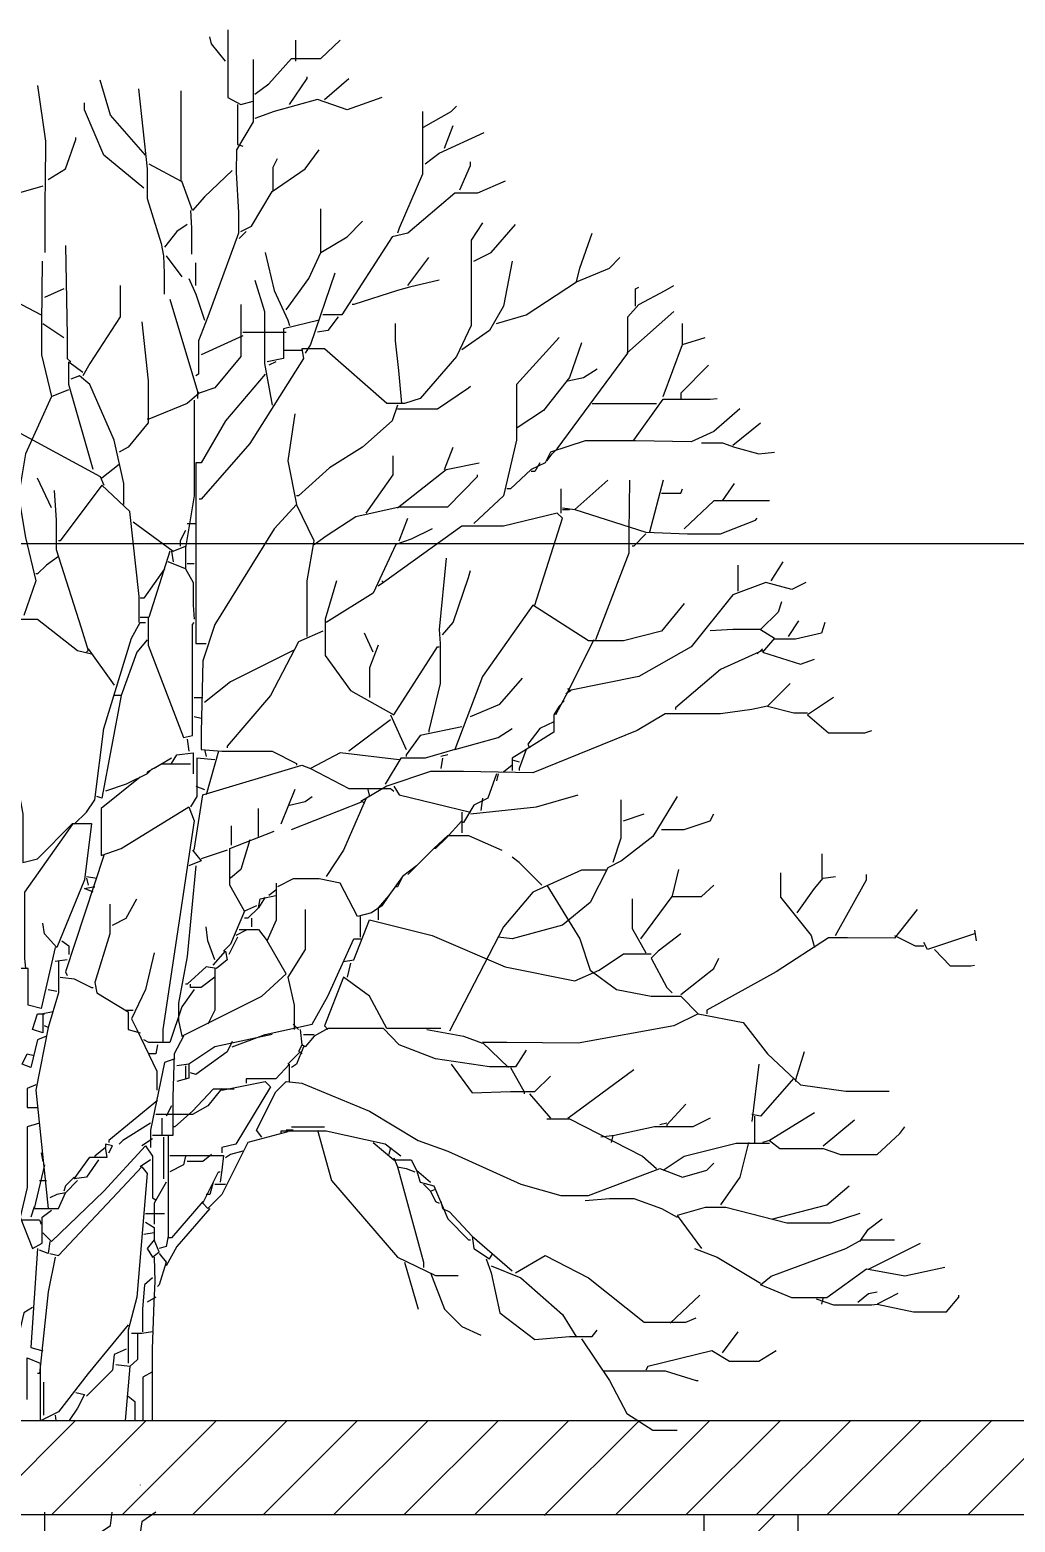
# Model space of a CAD drawing. Header units: centimetres. Extents: x -3096 to 13885, y -3131 to 5891.
# Drawn here: x 2997.2 to 3311.1, y 2327.5 to 2802.8 of the extents above; entities that cross this region are included whole.
import ezdxf

# ---------------------------------------------------------------- set-up
doc = ezdxf.new("R2010")
doc.units = ezdxf.units.CM

msp = doc.modelspace()

# ---------------------------------------------------------------- linework, layer by layer
for p, q in [((2011.1, 2639.23), (4011.1, 2639.23)), ((2361.1, 2359.89), (3661.1, 2359.89)), ((2211.1, 2329.89), (3661.1, 2329.89)), ((2861.1, 2329.89), (3161.1, 2329.89)), ((3211.92, 2329.89), (3211.92, 2079.89)), ((3211.92, 2329.89), (3211.92, 2079.89)), ((3241.92, 2079.89), (3241.92, 2329.89))]:
    msp.add_line(p, q)
at = {"linetype": 'Continuous', "transparency": 33554508}
for p, q in [((2981.74, 2329.89), (3011.74, 2359.89)), ((3004.19, 2329.89), (3034.19, 2359.89)), ((3026.64, 2329.89), (3056.64, 2359.89)), ((3049.1, 2329.89), (3079.1, 2359.89)), ((3071.55, 2329.89), (3101.55, 2359.89)), ((3094, 2329.89), (3124, 2359.89)), ((3116.45, 2329.89), (3146.45, 2359.89)), ((3138.9, 2329.89), (3168.9, 2359.89)), ((3161.35, 2329.89), (3191.35, 2359.89)), ((3183.8, 2329.89), (3213.8, 2359.89)), ((3206.25, 2329.89), (3236.25, 2359.89)), ((3228.7, 2329.89), (3258.7, 2359.89)), ((3251.15, 2329.89), (3281.15, 2359.89)), ((3273.6, 2329.89), (3303.6, 2359.89)), ((3296.05, 2329.89), (3326.05, 2359.89)), ((3161.1, 2329.63), (3161.35, 2329.89)), ((3211.92, 2307.18), (3234.62, 2329.89))]:
    msp.add_line(p, q, dxfattribs=at)
at = {"color": 84}
for points in [[(3059.44, 2792.84), (3055.01, 2798.38), (3054.46, 2800.59)], [(3060.27, 2802.81), (3060.27, 2781.21), (3064.42, 2779), (3068.3, 2780.11)], [(3068.85, 2782.32), (3073.28, 2785.64), (3080.48, 2793.67), (3089.89, 2793.67), (3095.98, 2799.48)], [(3081.86, 2792.84), (3081.86, 2799.48)], [(3068.3, 2793.39), (3068.3, 2773.46), (3063.04, 2764.6), (3062.9, 2757.41), (3063.66, 2744.67), (3063.66, 2738.03), (3053.9, 2711.45), (3050.86, 2703.7), (3050.86, 2693.18), (3050.03, 2692.63)], [(3033.97, 2762.94), (3022.9, 2775.68), (3019.57, 2786.75)], [(3079.92, 2779), (3085.46, 2787.3), (3085.46, 2787.86)], [(3091, 2780.66), (3098.75, 2787.3)], [(2999.64, 2785.09), (3002.13, 2767.37), (3002, 2754.08), (3001.93, 2748.55), (3001.93, 2731.94)], [(3031.76, 2783.98), (3034.52, 2758.51), (3034.52, 2749.1), (3038.95, 2734.71), (3039.78, 2730.83), (3039.92, 2725.29), (3039.92, 2718.65)], [(3035.08, 2760.17), (3045.32, 2754.64), (3045.32, 2783.43)], [(3109.27, 2781.21), (3098.2, 2777.34), (3088.78, 2780.66), (3074.94, 2776.78), (3068.85, 2774.57)], [(3033.42, 2752.42), (3020.68, 2762.94), (3014.59, 2777.34), (3014.59, 2779.55)], [(3063.31, 2779), (3063.31, 2766.26), (3064.98, 2765.71)], [(3122.28, 2776.78), (3122.28, 2756.85), (3114.81, 2739.69), (3114.25, 2738.03)], [(3122.56, 2771.8), (3131.42, 2776.78), (3133.08, 2778.45)], [(3129.2, 2765.16), (3131.97, 2772.35)], [(3002.96, 2755.19), (3008.5, 2758.51), (3011.82, 2767.93), (3011.82, 2768.48)], [(3123.11, 2760.17), (3127.54, 2763.5), (3141.93, 2770.14)], [(3064.42, 2738.58), (3067.74, 2740.24), (3074.39, 2751.32), (3084.91, 2758.51), (3089.34, 2764.6)], [(3074.66, 2751.32), (3074.66, 2759.07), (3076.05, 2761.84)], [(3061.65, 2757.96), (3052.79, 2749.65), (3048.92, 2745.23), (3045.6, 2754.64)], [(3134.18, 2751.87), (3137.51, 2759.62), (3137.51, 2760.73)], [(3001.3, 2752.98), (2993.55, 2750.76), (2992.44, 2750.76)], [(3148.58, 2754.64), (3139.72, 2750.76), (3132.52, 2750.76), (3117.57, 2738.03), (3112.59, 2736.92), (3096.53, 2712.01), (3090.44, 2712.01)], [(3048.37, 2745.23), (3048.64, 2739.69), (3048.64, 2731.38)], [(3089.89, 2731.94), (3089.89, 2745.78)], [(3047.26, 2740.8), (3043.94, 2738.58), (3040.06, 2733.6)], [(3141.38, 2741.35), (3137.78, 2735.81), (3137.78, 2708.68), (3133.08, 2698.72), (3121.45, 2685.43), (3116.47, 2683.77), (3110.93, 2683.77), (3091, 2701.21), (3083.8, 2701.21), (3084.35, 2698.16), (3067.19, 2671.03), (3051.69, 2653.32), (3051.13, 2653.32)], [(3066.08, 2738.58), (3063.87, 2736.37)], [(3078.82, 2713.67), (3086.01, 2723.63), (3089.89, 2731.94), (3098.2, 2736.92), (3103.18, 2741.9)], [(3138.61, 2729.17), (3144.15, 2731.94), (3151.9, 2740.8)], [(3171.28, 2722.52), (3172.39, 2726.95), (3176.26, 2738.03)], [(3008.5, 2734.15), (3009.05, 2705.36), (3009.05, 2698.16), (3010.16, 2697.06)], [(3001.03, 2729.17), (3000.89, 2709.24), (3000.89, 2699.27), (3004.07, 2685.98), (3009.61, 2688.2)], [(3040.61, 2730.83), (3045.6, 2724.19)], [(3050.03, 2721.42), (3050.03, 2728.62)], [(3072.17, 2731.94), (3074.94, 2719.76), (3079.37, 2710.34), (3079.92, 2708.68)], [(3117.57, 2721.42), (3124.22, 2730.28)], [(3150.79, 2729.17), (3148.03, 2714.77), (3143.6, 2707.02), (3134.74, 2700.93)], [(3145.81, 2709.24), (3155.22, 2712.01), (3171.28, 2722.52), (3181.8, 2726.95), (3185.12, 2730.28)], [(3047.81, 2723.63), (3050.03, 2718.65), (3052.79, 2710.34)], [(3094.32, 2725.29), (3086.57, 2702.59), (3084.91, 2699.82)], [(3007.95, 2720.31), (3001.86, 2717.54)], [(3025.94, 2721.42), (3025.94, 2711.45), (3016.25, 2696.5), (3014.04, 2692.63)], [(3068.85, 2723.08), (3071.9, 2713.11), (3071.9, 2696.5), (3074.39, 2683.21)], [(3127.54, 2723.08), (3118.13, 2720.86), (3114.25, 2719.76), (3100.41, 2715.33), (3099.86, 2715.33)], [(3161.87, 2665.5), (3163.53, 2667.71), (3165.19, 2669.37), (3187.61, 2699.82), (3187.61, 2711.45), (3191.21, 2715.33), (3199.52, 2719.76), (3202.28, 2721.42)], [(3190.1, 2714.77), (3190.1, 2720.31), (3191.21, 2720.86)], [(2992.44, 2716.43), (3000.75, 2712.01)], [(3041.72, 2716.99), (3050.58, 2687.64), (3050.58, 2685.43)], [(3064.42, 2715.33), (3064.42, 2698.72), (3056.12, 2688.75), (3051.13, 2687.09), (3050.58, 2687.64)], [(3032.86, 2709.79), (3034.8, 2690.97), (3034.8, 2677.68), (3028.43, 2669.93), (3025.66, 2668.27)], [(3089.34, 2710.34), (3077.99, 2707.58), (3077.99, 2698.16), (3072.73, 2697.06)], [(3095.43, 2711.45), (3092.1, 2707.02), (3088.78, 2706.47)], [(3187.34, 2699.82), (3202.28, 2713.11)], [(3001.3, 2709.24), (3007.95, 2704.81)], [(3064.98, 2705.36), (3051.69, 2699.27)], [(3064.98, 2706.47), (3078.82, 2706.47)], [(3115.64, 2683.77), (3114.67, 2694.29), (3113.63, 2703.7), (3113.63, 2709.24)], [(3165.74, 2704.81), (3152.18, 2689.86), (3152.18, 2672.14), (3148.03, 2654.42), (3138.61, 2645.57)], [(3198.96, 2685.98), (3205.05, 2702.59), (3212.25, 2704.81)], [(3205.05, 2702.59), (3205.05, 2709.24)], [(3083.8, 2700.66), (3078.26, 2700.66)], [(3172.94, 2703.15), (3169.06, 2692.07), (3160.76, 2681.55), (3152.45, 2676.02)], [(3017.36, 2662.73), (3009.61, 2689.86), (3009.61, 2697.06), (3014.04, 2693.73)], [(3075.49, 2697.06), (3073.28, 2695.95)], [(3213.36, 2695.95), (3204.5, 2687.09), (3204.5, 2685.43)], [(3027.05, 2651.66), (3027.05, 2658.3), (3024, 2672.14), (3016.25, 2689.86), (3012.93, 2692.63), (3010.16, 2691.52)], [(3072.17, 2693.18), (3059.44, 2678.23), (3051.69, 2664.94), (3050.03, 2664.94)], [(3168.51, 2690.97), (3173.49, 2692.07), (3177.92, 2694.84)], [(3004.07, 2685.98), (2995.77, 2667.71), (2993.55, 2654.42), (2995.77, 2641.14), (2999.09, 2627.29), (2995.21, 2616.22)], [(3051.13, 2687.09), (3047.26, 2683.77), (3035.08, 2678.79), (3034.52, 2678.79)], [(3114.25, 2682.11), (3126.99, 2682.11), (3136.95, 2688.75), (3137.51, 2689.3)], [(3049.47, 2684.88), (3049.47, 2654.42), (3046.7, 2637.81), (3046.7, 2631.17), (3041.17, 2633.38)], [(3114.25, 2683.21), (3112.59, 2678.23), (3103.18, 2669.93), (3092.66, 2663.28), (3082.69, 2654.42), (3082.14, 2654.42)], [(3223.32, 2682.11), (3215.02, 2674.91), (3207.82, 2671.59), (3190.1, 2671.86), (3174.05, 2671.86), (3162.97, 2668.27), (3161.31, 2664.94), (3156.88, 2662.73), (3150.24, 2656.64), (3149.13, 2656.64)], [(3176.26, 2683.77), (3196.75, 2683.77)], [(3189.55, 2672.14), (3198.96, 2685.15), (3213.91, 2685.15), (3216.13, 2685.43)], [(2978.88, 2635.05), (2978.88, 2657.19), (2988.02, 2677.68), (3019.57, 2660.51), (3020.68, 2657.75)], [(3081.59, 2680.45), (3079.37, 2665.5), (3082.14, 2651.66)], [(3221.11, 2670.48), (3229.97, 2677.68)], [(3211.14, 2671.31), (3217.79, 2671.31), (3221.66, 2669.93), (3229.41, 2667.71), (3234.4, 2668.27)], [(3104.29, 2648.89), (3112.87, 2661.07), (3112.87, 2667.16)], [(3129.2, 2662.73), (3131.97, 2669.93)], [(3025.66, 2664.39), (3020.13, 2659.96)], [(3050.03, 2664.94), (3050.03, 2625.63), (3050.03, 2607.36), (3053.35, 2607.36)], [(3114.25, 2650.55), (3129.75, 2662.73), (3140.27, 2664.94)], [(3159.65, 2664.94), (3157.99, 2662.18), (3156.88, 2662.18)], [(3004.07, 2650.55), (2999.64, 2659.96)], [(3032.03, 2614.01), (3032.03, 2622.31), (3028.99, 2649.44), (3020.13, 2657.75), (3006.84, 2640.03), (3006.29, 2640.03)], [(3087.68, 2638.92), (3091.55, 2641.69), (3100.96, 2647.78), (3114.81, 2650.83), (3130.31, 2650.83), (3139.72, 2660.51), (3139.72, 2661.07)], [(3181.25, 2659.41), (3170.73, 2649.99), (3193.43, 2642.8), (3206.71, 2642.24), (3217.23, 2642.24), (3228.31, 2646.67), (3228.86, 2647.23)], [(3188.17, 2659.41), (3188.03, 2642.8), (3188.03, 2636.15), (3177.37, 2608.47)], [(3198.96, 2659.41), (3194.53, 2642.8)], [(3217.79, 2652.76), (3221.66, 2658.3)], [(3004.9, 2656.08), (3005.59, 2646.67), (3005.59, 2637.26), (3013.48, 2612.35), (3015.7, 2605.15), (3015.15, 2604.59)], [(3166.3, 2656.64), (3166.3, 2648.89)], [(3198.41, 2655.25), (3204.5, 2655.25), (3205.05, 2656.64)], [(3232.74, 2652.76), (3215.02, 2652.76), (3205.61, 2643.9)], [(3085.46, 2609.58), (3085.46, 2627.29), (3087.68, 2640.03), (3082.14, 2651.66), (3074.94, 2643.9), (3056.12, 2613.45), (3052.24, 2601.83), (3051.69, 2579.13), (3051.69, 2573.59), (3058.33, 2573.03), (3074.39, 2573.03), (3082.14, 2569.16), (3082.14, 2568.61)], [(3157.99, 2619.54), (3166.85, 2647.23), (3165.19, 2648.89), (3148.03, 2644.73), (3134.74, 2644.73), (3109.82, 2626.74), (3109.27, 2627.29)], [(3166.85, 2650.55), (3170.73, 2649.99)], [(3166.85, 2649.99), (3169.06, 2649.99)], [(3030.09, 2646.12), (3042.83, 2636.71), (3046.7, 2638.37)], [(3046.7, 2643.35), (3045.04, 2640.03), (3045.04, 2638.37)], [(3047.26, 2645.57), (3050.03, 2645.57)], [(3125.32, 2643.9), (3118.68, 2640.58), (3113.7, 2638.92), (3106.5, 2623.42), (3091.55, 2614.01)], [(3114.81, 2640.03), (3117.57, 2647.23)], [(3193.43, 2642.24), (3189.55, 2638.37), (3189, 2638.37)], [(3006.29, 2635.05), (3002.41, 2632.28), (2999.64, 2629.51), (2999.09, 2629.51)], [(3041.72, 2636.71), (3035.08, 2615.67), (3032.31, 2615.67)], [(3042.27, 2636.71), (3042.83, 2633.38)], [(3129.75, 2634.49), (3127.54, 2611.79), (3127.82, 2607.36), (3127.82, 2594.63), (3124.22, 2579.68), (3124.22, 2579.13)], [(3233.29, 2627.29), (3237.17, 2633.38)], [(3040.06, 2631.17), (3033.42, 2621.76), (3032.31, 2621.76)], [(3046.7, 2631.17), (3049.2, 2626.74), (3049.2, 2619.54), (3049.47, 2615.11)], [(3047.26, 2632.83), (3049.47, 2632.83)], [(3128.65, 2610.13), (3131.97, 2614.01), (3136.95, 2628.4), (3137.51, 2630.62)], [(3222.77, 2623.97), (3222.77, 2632.28)], [(3094.87, 2627.29), (3091.27, 2615.11), (3091.27, 2603.49), (3099.3, 2592.41), (3113.14, 2584.66), (3126.99, 2606.25), (3127.54, 2606.25)], [(3109.82, 2626.74), (3108.16, 2625.63)], [(3244.36, 2626.74), (3239.93, 2624.53), (3231.63, 2626.74), (3221.11, 2622.86), (3207.82, 2606.25), (3191.21, 2596.84), (3169.06, 2592.41), (3168.51, 2592.97)], [(3205.61, 2620.1), (3198.41, 2611.24), (3186.23, 2608.19), (3175.15, 2608.19), (3157.44, 2619.54), (3141.38, 2596.84), (3132.52, 2573.59), (3123.11, 2570.82), (3115.36, 2570.82), (3110.38, 2562.52)], [(3236.61, 2620.65), (3235.5, 2617.33), (3229.97, 2611.79), (3234.4, 2609.02), (3230.52, 2604.59), (3242.7, 2600.72), (3247.13, 2602.38)], [(2993, 2616.77), (2992.44, 2614.01), (2987.74, 2602.93), (2987.74, 2591.31), (2994.94, 2553.1), (2994.94, 2537.6), (2999.64, 2538.71), (3010.72, 2550.06), (3016.81, 2550.06), (3014.59, 2532.06), (3005.73, 2510.47), (3001.86, 2514.9), (3001.3, 2518.22)], [(2993.55, 2615.11), (2999.64, 2615.11), (3012.38, 2605.15), (3016.81, 2604.04)], [(3034.8, 2615.67), (3034.8, 2606.81), (3046.15, 2577.46), (3048.92, 2578.02), (3048.92, 2613.45), (3049.47, 2614.01)], [(3238.83, 2609.58), (3242.15, 2614.56)], [(3011.27, 2549.78), (3015.15, 2553.66), (3017.91, 2557.53), (3020.68, 2580.23), (3029.54, 2609.02), (3032.31, 2614.01), (3033.97, 2614.01)], [(3090.44, 2611.24), (3082.69, 2607.92), (3073.83, 2590.75), (3059.99, 2574.7), (3059.99, 2574.14)], [(3106.5, 2604.59), (3103.73, 2610.68)], [(3213.91, 2611.51), (3221.11, 2611.93), (3229.97, 2611.93)], [(3250.45, 2614.01), (3249.35, 2610.68), (3241.04, 2608.75), (3234.4, 2608.75)], [(3015.7, 2605.7), (3024, 2594.07)], [(3034.52, 2608.47), (3031.2, 2604.59), (3026.22, 2590.75), (3024, 2590.75)], [(3081.03, 2605.15), (3061.1, 2595.18), (3052.79, 2588.54)], [(3108.16, 2606.81), (3105.39, 2599.61), (3105.39, 2590.2)], [(3176.82, 2608.47), (3167.96, 2590.75), (3164.64, 2584.66)], [(3230.52, 2605.15), (3217.23, 2599.06), (3202.84, 2586.88), (3202.84, 2586.32)], [(3230.52, 2605.7), (3228.86, 2604.04)], [(3137.51, 2584.11), (3146.92, 2587.98), (3154.12, 2596.29)], [(3026.22, 2590.75), (3020.13, 2558.09), (3018.47, 2558.64)], [(3169.62, 2592.41), (3167.96, 2591.31)], [(3239.38, 2594.63), (3232.18, 2587.43), (3240.49, 2585.22), (3244.92, 2585.22)], [(3049.47, 2590.2), (3052.24, 2590.2)], [(3232.18, 2587.43), (3227.2, 2586.32), (3217.23, 2584.94), (3199.52, 2584.94), (3190.66, 2579.68), (3157.44, 2566.11), (3135.29, 2566.53), (3124.77, 2566.53), (3110.93, 2561.96), (3102.62, 2556.98)], [(3167.4, 2589.09), (3165.74, 2587.43), (3164.08, 2584.66), (3164.08, 2579.13), (3155.22, 2573.59), (3150.79, 2570.82), (3150.79, 2566.94)], [(3253.22, 2590.2), (3244.92, 2584.66), (3251.56, 2578.85), (3263.19, 2578.85), (3265.4, 2579.68)], [(3049.47, 2584.11), (3051.69, 2583.55)], [(3112.04, 2583), (3098.75, 2573.03)], [(3112.04, 2584.66), (3117.02, 2573.59)], [(3164.08, 2582.45), (3159.65, 2580.23), (3155.78, 2575.25), (3156.33, 2574.14)], [(3047.26, 2576.91), (3047.81, 2573.03)], [(3134.74, 2580.79), (3121.45, 2578.02), (3117.02, 2571.93), (3117.02, 2571.37)], [(3132.52, 2573.59), (3146.36, 2577.46), (3150.79, 2580.23)], [(3042.27, 2569.16), (3043.94, 2571.93), (3049.2, 2572.48), (3049.2, 2565.84)], [(3052.79, 2573.59), (3053.35, 2571.37)], [(3057.22, 2573.03), (3053.35, 2559.19)], [(3114.81, 2570.27), (3095.98, 2572.48), (3086.57, 2567.5), (3098.75, 2561.13), (3112.04, 2561.13), (3113.14, 2560.3)], [(3130.31, 2571.93), (3128.09, 2571.37)], [(3155.22, 2573.59), (3153.01, 2567.5), (3153.01, 2566.94)], [(3036.18, 2567.5), (3034.52, 2565.84), (3027.88, 2562.52), (3021.24, 2560.3)], [(3048.37, 2568.88), (3038.95, 2568.88), (3034.52, 2566.39), (3034.52, 2565.84)], [(3042.27, 2570.82), (3036.74, 2567.5)], [(3056.12, 2570.27), (3050.3, 2570.82), (3050.3, 2558.64), (3048.37, 2555.32)], [(3049.47, 2541.48), (3052.24, 2559.19), (3083.8, 2568.61), (3086.57, 2567.5)], [(3128.65, 2570.82), (3128.09, 2567.5)], [(3150.79, 2568.61), (3148.03, 2566.39)], [(3150.79, 2570.27), (3153.01, 2569.71)], [(3032.31, 2564.73), (3019.85, 2554.76), (3019.85, 2539.81), (3026.22, 2542.03), (3047.81, 2555.32), (3049.47, 2550.89), (3039.51, 2484.45), (3039.51, 2480.57)], [(3145.81, 2565.84), (3143.04, 2558.09), (3138.61, 2555.87), (3135.29, 2550.33), (3134.74, 2550.33)], [(3146.36, 2565.84), (3145.81, 2563.62)], [(3050.03, 2561.96), (3052.79, 2560.85)], [(3081.59, 2560.85), (3077.16, 2549.78)], [(3079.92, 2555.87), (3084.91, 2556.98), (3087.12, 2558.64)], [(3104.29, 2558.09), (3097.09, 2541.48), (3091.55, 2533.17)], [(3104.84, 2560.85), (3105.39, 2558.64)], [(3113.14, 2561.96), (3114.81, 2559.19), (3137.51, 2553.66)], [(3137.51, 2553.1), (3158.54, 2555.32), (3171.83, 2559.19)], [(3141.38, 2558.09), (3140.83, 2554.21)], [(3203.39, 2558.64), (3195.64, 2545.91), (3185.67, 2538.15), (3181.25, 2535.94), (3175.71, 2524.87), (3166.85, 2517.67), (3150.79, 2513.24), (3146.36, 2513.79)], [(3185.4, 2557.53), (3185.4, 2545.35), (3182.91, 2537.6)], [(3069.96, 2545.91), (3069.96, 2554.76)], [(3080.48, 2548.12), (3103.18, 2556.98), (3103.73, 2556.42)], [(3134.74, 2553.66), (3134.74, 2547.01)], [(3186.23, 2550.89), (3192.87, 2553.1)], [(3198.41, 2548.12), (3205.61, 2548.12), (3213.91, 2550.89), (3215.02, 2553.1)], [(3010.72, 2549.78), (3007.95, 2545.91), (2995.49, 2528.19), (2995.49, 2507.15), (2995.77, 2503.83)], [(3061.38, 2543.14), (3061.38, 2549.23)], [(3134.74, 2550.89), (3129.75, 2545.35), (3126.43, 2542.03), (3125.88, 2542.03)], [(3069.4, 2523.76), (3065.53, 2522.1), (3060.82, 2530.4), (3060.82, 2542.03), (3074.94, 2547.57)], [(3067.19, 2544.8), (3064.42, 2535.39), (3061.1, 2532.62)], [(3117.57, 2533.72), (3125.88, 2542.03), (3130.31, 2546.18), (3136.95, 2546.18), (3147.47, 2541.48)], [(3020.68, 2539.81), (3008.5, 2502.72), (3009.05, 2501.61)], [(3048.92, 2541.48), (3051.69, 2538.15), (3047.81, 2536.49)], [(3059.99, 2541.48), (3051.69, 2538.71)], [(3160.21, 2530.4), (3153.01, 2537.6), (3150.79, 2539.26)], [(3249.62, 2532.62), (3249.62, 2540.37)], [(3050.03, 2536.49), (3047.26, 2507.7), (3044.49, 2492.75), (3044.49, 2487.22), (3045.6, 2482.23), (3071.07, 2494.97), (3078.82, 2502.17), (3072.73, 2512.69), (3075.77, 2519.33), (3075.77, 2530.96)], [(3120.34, 2536.49), (3115.91, 2533.17), (3111.48, 2527.08), (3108.16, 2523.2), (3108.16, 2519.33)], [(3180.69, 2535.11), (3172.94, 2535.11), (3157.44, 2528.19), (3148.03, 2517.11), (3130.86, 2483.89)], [(3201.73, 2526.53), (3203.95, 2535.39)], [(3236.34, 2534.28), (3236.34, 2526.53), (3246.02, 2514.35), (3247.13, 2510.47)], [(3253.78, 2514.35), (3263.74, 2532.06), (3263.74, 2533.72)], [(3017.36, 2528.19), (3014.59, 2529.3), (3017.36, 2529.85), (3017.91, 2529.85)], [(3015.15, 2533.17), (3018.47, 2532.62)], [(3015.15, 2532.62), (3015.7, 2530.4)], [(3075.49, 2528.74), (3073.28, 2527.08)], [(3111.48, 2527.08), (3109.27, 2523.76), (3105.95, 2521.54), (3101.52, 2520.44), (3095.98, 2530.96), (3089.34, 2532.34), (3081.03, 2532.34), (3076.05, 2529.85)], [(3115.91, 2533.17), (3114.25, 2529.85), (3113.7, 2529.85)], [(3161.87, 2530.4), (3172.39, 2513.24), (3175.71, 2503.27), (3184.01, 2497.18), (3195.09, 2494.97), (3204.5, 2494.97), (3210.04, 2489.43), (3202.28, 2485.56), (3171.83, 2480.02), (3149.13, 2480.3), (3141.38, 2480.3), (3149.69, 2472.27)], [(3191.76, 2513.24), (3201.73, 2526.8), (3211.14, 2526.8), (3215.02, 2530.4)], [(3241.59, 2521.54), (3247.13, 2529.3), (3249.9, 2532.62), (3253.78, 2533.17)], [(3022.62, 2524.31), (3022.62, 2514.9), (3017.91, 2499.4), (3018.47, 2496.08), (3028.43, 2489.98), (3028.43, 2484.45), (3032.31, 2483.34)], [(3023.45, 2517.67), (3027.88, 2519.88), (3031.2, 2525.97)], [(3072.17, 2526.53), (3069.96, 2523.2), (3070.51, 2525.97), (3075.49, 2527.08)], [(3189, 2525.97), (3189, 2516.56), (3193.43, 2508.81)], [(3065.53, 2522.1), (3061.1, 2511.58), (3058.88, 2509.36)], [(3069.96, 2523.2), (3066.64, 2519.88), (3065.53, 2519.88)], [(3067.74, 2519.88), (3067.74, 2517.11)], [(3084.91, 2522.65), (3084.91, 2509.92), (3079.37, 2501.06), (3081.31, 2492.2), (3081.31, 2484.45)], [(3097.09, 2506.04), (3100.41, 2506.6), (3105.39, 2519.33), (3125.32, 2514.35), (3148.58, 2504.38), (3170.73, 2499.95), (3178.48, 2503.27), (3186.23, 2508.53), (3195.09, 2508.53)], [(3102.35, 2520.44), (3102.35, 2513.79)], [(3279.8, 2522.65), (3272.6, 2513.52), (3257.65, 2513.65), (3251.56, 2513.65), (3234.95, 2502.72), (3212.8, 2490.54), (3212.8, 2489.43)], [(3056.12, 2506.6), (3053.9, 2512.69), (3053.35, 2517.11)], [(3066.08, 2516.01), (3062.76, 2514.35)], [(3063.87, 2516.28), (3069.96, 2516.28), (3072.73, 2512.69)], [(3204.5, 2514.9), (3197.3, 2509.36), (3195.09, 2507.15), (3200.07, 2497.74), (3201.73, 2496.08)], [(3298.07, 2514.9), (3283.12, 2509.92), (3282.01, 2512.13)], [(3298.07, 2516.01), (3298.62, 2512.69)], [(3005.18, 2510.47), (3000.75, 2491.09), (2996.6, 2492.2), (2996.6, 2503.83), (2994.11, 2503.83)], [(3007.39, 2512.69), (3009.61, 2511.02), (3009.61, 2508.26)], [(3063.31, 2513.79), (3060.55, 2508.26)], [(3061.65, 2478.91), (3072.17, 2482.79), (3087.12, 2486.11), (3092.1, 2494.97), (3100.41, 2513.24), (3102.62, 2513.24)], [(3272.6, 2514.35), (3279.24, 2511.02), (3282.01, 2511.02)], [(3285.33, 2509.92), (3290.32, 2504.66), (3296.96, 2504.66), (3298.07, 2504.93)], [(3006.29, 2506.04), (3006.29, 2496.08), (3002.96, 2485), (3001.86, 2485.56)], [(3009.05, 2506.6), (3005.18, 2506.04)], [(3036.74, 2508.81), (3033.97, 2497.18), (3029.54, 2487.77), (3031.2, 2484.45), (3037.57, 2471.16), (3037.57, 2465.07)], [(3055.56, 2504.93), (3059.44, 2509.36), (3059.99, 2506.6), (3056.67, 2503.83), (3053.35, 2504.38), (3047.26, 2498.84), (3046.7, 2498.84)], [(3099.3, 2505.49), (3098.2, 2501.06)], [(3204.5, 2495.52), (3215.02, 2503.83), (3216.68, 2507.15)], [(3006.84, 2501.06), (3011.27, 2500.5), (3016.81, 2497.74), (3017.36, 2497.74)], [(3056.12, 2501.06), (3051.69, 2497.74), (3048.37, 2497.74), (3048.37, 2498.84)], [(3056.12, 2503.83), (3056.12, 2490.54), (3053.9, 2486.11)], [(3128.09, 2484.73), (3110.93, 2484.73), (3105.39, 2494.97), (3097.09, 2501.06), (3091, 2485.56), (3092.1, 2484.45)], [(3002.96, 2497.18), (3005.73, 2496.63)], [(3049.47, 2497.18), (3045.6, 2491.65), (3041.72, 2480.3), (3035.08, 2480.3), (3033.42, 2481.13)], [(3004.63, 2489.98), (3001.3, 2489.43), (3001.3, 2483.34), (2997.98, 2484.45), (2999.64, 2489.43), (3001.86, 2489.43)], [(3027.88, 2490.54), (3030.09, 2490.54)], [(3081.03, 2486.11), (3082.69, 2484.45)], [(3210.04, 2489.43), (3224.43, 2486.66), (3232.18, 2476.7), (3242.7, 2466.73), (3257.1, 2464.79), (3270.94, 2464.79)], [(3002.41, 2482.23), (2999.64, 2481.13), (2997.43, 2472.27), (2994.66, 2473.37), (2996.32, 2476.7), (2998.54, 2476.14)], [(3002.96, 2485), (2999.09, 2465.07), (3002.96, 2427.42)], [(3046.15, 2482.23), (3043.11, 2476.7), (3042.69, 2462.86), (3042.69, 2450.67), (3036.18, 2450.67)], [(3074.39, 2482.79), (3056.12, 2478.91), (3047.81, 2473.37), (3047.81, 2468.95), (3043.94, 2467.84)], [(3083.25, 2484.45), (3083.8, 2479.47), (3082.69, 2477.25)], [(3155.22, 2477.8), (3151.9, 2472.54), (3143.6, 2472.54), (3126.43, 2475.04), (3114.81, 2479.47), (3109.82, 2484.73), (3092.1, 2484.73), (3087.68, 2482.23), (3084.91, 2478.91), (3083.8, 2479.47)], [(3084.35, 2482.79), (3087.68, 2482.79)], [(3123.66, 2484.45), (3135.29, 2482.23), (3141.38, 2480.02)], [(3037.85, 2479.47), (3037.29, 2476.7), (3035.08, 2476.7)], [(3061.65, 2480.57), (3059.99, 2477.25), (3050.03, 2470.05), (3048.37, 2470.61)], [(3079.37, 2473.37), (3083.25, 2477.25), (3083.8, 2476.7)], [(3084.35, 2478.91), (3082.14, 2473.37), (3080.48, 2472.27)], [(3243.81, 2477.25), (3241.04, 2468.39), (3241.04, 2467.84)], [(3043.38, 2475.04), (3040.06, 2473.93), (3035.63, 2452.34), (3035.63, 2446.8)], [(3047.81, 2473.37), (3043.94, 2472.82)], [(3046.7, 2472.82), (3046.7, 2468.95)], [(3079.92, 2467.84), (3079.92, 2473.37), (3075.49, 2468.67), (3066.08, 2468.67), (3066.08, 2467.28)], [(3131.42, 2473.37), (3138.06, 2464.24), (3150.24, 2464.65), (3157.99, 2464.65), (3162.97, 2469.5)], [(3150.24, 2472.27), (3154.67, 2464.52), (3154.67, 2463.96)], [(3168.51, 2456.21), (3189.55, 2471.71)], [(3229.41, 2473.37), (3227.2, 2455.1)], [(3058.33, 2465.07), (3072.17, 2467.84), (3073.83, 2466.18), (3062.76, 2447.91), (3058.33, 2446.8), (3058.33, 2445.14)], [(3071.07, 2450.12), (3069.4, 2452.34), (3075.49, 2464.52), (3078.82, 2467.84), (3083.8, 2467.28), (3105.39, 2458.43), (3120.9, 2449.01), (3130.31, 2445.69), (3153.56, 2435.17), (3166.3, 2431.57), (3175.15, 2431.57), (3197.86, 2440.15), (3205.05, 2437.39), (3212.8, 2439.6), (3215.02, 2441.82)], [(3240.49, 2468.95), (3229.97, 2456.76), (3227.2, 2457.32)], [(2999.09, 2466.73), (2996.32, 2465.62), (2996.32, 2459.53), (2999.64, 2459.53)], [(3058.33, 2465.62), (3053.9, 2460.09), (3048.92, 2457.32), (3037.29, 2457.32)], [(3062.21, 2465.35), (3055.56, 2465.35), (3048.92, 2458.43), (3043.38, 2453.44), (3042.83, 2453.44)], [(3156.33, 2463.96), (3162.97, 2456.21)], [(3037.85, 2461.75), (3022.34, 2449.01), (3022.34, 2448.46)], [(3042.27, 2460.09), (3040.61, 2456.76)], [(3206.16, 2460.64), (3200.07, 2454), (3200.07, 2453.44)], [(3247.13, 2457.87), (3232.74, 2449.01), (3230.52, 2448.46)], [(3000.2, 2454.55), (2996.32, 2453.44), (2996.32, 2434.06), (2994.11, 2424.65), (2997.98, 2414.69), (3001.03, 2416.35), (3001.03, 2424.65), (3004.07, 2426.87)], [(3035.63, 2454.55), (3026.77, 2449.01), (3025.66, 2447.91)], [(3039.23, 2456.21), (3039.23, 2450.67)], [(3080.48, 2453.44), (3089.34, 2453.44), (3091, 2453.44)], [(3161.87, 2455.93), (3169.06, 2455.93), (3192.32, 2444.03), (3196.75, 2440.15)], [(3213.91, 2456.21), (3208.37, 2453.44), (3196.19, 2453.44), (3183.46, 2450.67), (3179.03, 2450.12)], [(3200.07, 2454.55), (3197.86, 2454)], [(3228.03, 2456.76), (3228.03, 2448.46)], [(3232.74, 2449.01), (3236.06, 2446.52), (3249.9, 2446.52), (3255.44, 2444.58), (3267.06, 2444.58), (3274.26, 2451.23), (3275.92, 2453.44)], [(3249.9, 2447.35), (3259.87, 2455.66)], [(3022.34, 2445.14), (3023.45, 2447.35), (3021.24, 2447.91), (3021.24, 2446.8)], [(3036.18, 2449.57), (3032.86, 2447.35)], [(3041.17, 2450.67), (3041.17, 2418.56), (3040.61, 2415.24), (3038.4, 2414.69)], [(3039.78, 2450.12), (3039.78, 2436.83)], [(3079.37, 2451.78), (3066.64, 2448.46), (3058.33, 2431.85), (3053.9, 2427.42), (3052.24, 2429.08), (3057.22, 2439.05), (3057.78, 2439.05)], [(3115.36, 2444.03), (3110.38, 2447.91), (3091.55, 2452.06), (3077.16, 2452.06), (3077.16, 2451.23)], [(3081.03, 2452.34), (3078.82, 2452.34)], [(3088.78, 2452.34), (3093.21, 2436.28), (3114.25, 2411.92), (3126.43, 2406.1), (3133.63, 2406.1)], [(3106.5, 2448.46), (3113.14, 2442.92), (3118.68, 2442.92), (3120.34, 2439.6), (3121.45, 2435.73), (3125.88, 2434.62), (3130.31, 2424.1), (3136.95, 2417.45), (3137.51, 2417.45)], [(3182.91, 2450.67), (3182.35, 2448.46)], [(3198.96, 2439.6), (3205.61, 2444.03), (3222.22, 2448.18), (3232.74, 2448.18)], [(3226.09, 2448.46), (3223.32, 2437.39), (3217.23, 2428.53)], [(3000.75, 2445.14), (3001.3, 2442.37)], [(3001.3, 2419.67), (3004.07, 2416.9), (3020.68, 2432.96), (3033.97, 2447.35), (3036.18, 2444.03), (3036.18, 2430.74), (3037.29, 2430.19)], [(3019.02, 2442.92), (3015.15, 2437.39), (3011.27, 2436.83), (3016.25, 2443.75), (3021.79, 2443.75), (3021.24, 2446.8), (3017.91, 2444.03), (3017.91, 2443.48)], [(3041.72, 2444.31), (3058.88, 2444.31), (3058.33, 2439.6), (3057.78, 2435.73)], [(3046.7, 2444.03), (3046.15, 2441.26), (3041.72, 2439.05)], [(3055.01, 2444.58), (3052.24, 2442.37), (3047.26, 2442.37)], [(3064.98, 2445.69), (3061.1, 2444.58), (3059.44, 2443.48)], [(3112.04, 2446.8), (3111.48, 2444.58)], [(3113.14, 2443.48), (3114.25, 2440.71), (3117.02, 2440.15), (3119.79, 2439.05)], [(3001.86, 2441.26), (2998.54, 2427.42), (3006.29, 2427.42), (3008.5, 2432.4)], [(3003.52, 2413.03), (3006.29, 2412.47), (3025.11, 2432.4), (3032.86, 2440.71), (3034.52, 2438.49), (3031.2, 2399.18), (3028.43, 2388.66), (3028.43, 2378.14)], [(3035.63, 2442.92), (3032.31, 2440.71)], [(3114.25, 2440.71), (3122.56, 2410.26), (3122.56, 2408.6)], [(3120.34, 2439.6), (3124.77, 2435.73)], [(3000.2, 2436.28), (3002.41, 2436.28)], [(3012.38, 2436.28), (3008.5, 2432.4), (3005.73, 2431.85), (3003.52, 2430.74)], [(3011.27, 2437.39), (3008.5, 2434.62), (3007.95, 2432.96)], [(3040.61, 2435.73), (3036.74, 2429.08), (3036.74, 2422.44)], [(3055.56, 2435.73), (3054.46, 2431.85), (3053.35, 2431.85)], [(3056.12, 2435.17), (3059.44, 2435.17)], [(3122.56, 2435.17), (3124.77, 2432.96), (3126.43, 2433.51)], [(3233.84, 2424.1), (3251.01, 2428.53), (3258.2, 2434.62)], [(3052.24, 2429.64), (3042.27, 2418.01), (3041.17, 2418.01)], [(3124.77, 2432.96), (3126.43, 2429.64), (3127.54, 2429.08)], [(3128.09, 2429.64), (3128.65, 2427.42), (3130.86, 2426.31), (3138.06, 2418.56), (3138.61, 2414.69), (3143.6, 2411.36), (3144.7, 2413.03)], [(3174.05, 2429.91), (3181.8, 2430.6), (3189.55, 2430.6), (3198.41, 2427.42), (3203.39, 2424.65)], [(2998.54, 2427.97), (2997.43, 2424.65)], [(3033.97, 2425.76), (3040.06, 2425.76)], [(3054.46, 2427.42), (3043.94, 2415.24), (3040.61, 2409.15)], [(3261.53, 2425.76), (3252.11, 2422.71), (3238.27, 2422.71), (3218.89, 2427.7), (3212.25, 2427.7), (3203.39, 2425.21), (3211.14, 2414.69)], [(2994.66, 2423.82), (3000.2, 2423.82), (3000.75, 2422.44)], [(3036.74, 2419.67), (3033.42, 2419.12)], [(3033.97, 2422.99), (3036.74, 2421.33), (3036.74, 2417.45)], [(3261.53, 2416.9), (3264.3, 2420.78), (3268.72, 2424.1)], [(2999.64, 2414.69), (2997.43, 2383.13), (3001.3, 2382.02)], [(3003.52, 2416.9), (3002.96, 2413.03), (3000.2, 2414.13)], [(3036.74, 2417.45), (3034.52, 2414.69), (3036.18, 2411.92), (3038.4, 2413.58), (3036.74, 2417.45)], [(3138.06, 2418.56), (3150.79, 2407.49)], [(3208.93, 2414.69), (3216.13, 2411.92), (3229.97, 2403.61)], [(3288.66, 2408.6), (3275.92, 2405.83), (3263.74, 2408.04), (3251.01, 2398.91), (3239.93, 2398.91), (3229.97, 2403.06), (3233.29, 2405.83), (3257.1, 2414.69), (3262.08, 2417.45), (3272.6, 2417.45)], [(3264.3, 2408.04), (3280.91, 2416.35)], [(3005.18, 2411.92), (3002.96, 2400.84), (3000.2, 2374.82), (2999.64, 2374.82)], [(3036.74, 2411.92), (3037.02, 2404.17), (3036.6, 2397.52), (3036.11, 2382.57), (3036.11, 2359.89)], [(3038.4, 2413.03), (3040.61, 2410.26), (3038.4, 2403.06), (3037.85, 2402.51)], [(3116.47, 2410.26), (3120.9, 2395.31)], [(3142.49, 2411.36), (3144.15, 2406.93), (3146.92, 2394.2), (3157.99, 2385.62), (3169.06, 2386.59), (3176.26, 2386.59), (3177.92, 2388.66)], [(3151.9, 2406.93), (3161.31, 2412.47), (3175.15, 2405.27), (3192.87, 2391.16), (3206.16, 2391.16), (3209.48, 2392.54)], [(3036.18, 2405.27), (3033.69, 2403.06), (3033, 2395.31), (3033, 2388.11)], [(3124.77, 2406.93), (3129.2, 2395.31), (3134.74, 2389.77), (3140.83, 2387)], [(3144.15, 2409.15), (3153.56, 2405.27), (3166.85, 2393.65), (3171.28, 2386.45)], [(3260.97, 2397.52), (3264.3, 2400.29), (3267.06, 2400.84)], [(2997.98, 2395.86), (2995.21, 2394.2), (2994.11, 2389.22)], [(3037.29, 2399.18), (3034.52, 2397.52)], [(3201.18, 2390.88), (3210.59, 2399.74)], [(3247.69, 2398.63), (3253.22, 2396.69), (3265.4, 2396.69), (3267.06, 2396.97)], [(3249.9, 2399.18), (3249.35, 2396.97)], [(3273.71, 2400.29), (3267.06, 2396.97), (3278.69, 2394.48), (3289.21, 2394.48), (3293.09, 2399.18), (3293.09, 2399.74)], [(3028.43, 2390.32), (3015.7, 2374.82), (3006.29, 2362.64), (3000.75, 2359.87)], [(3031.48, 2387.56), (3031.48, 2379.25), (3028.99, 2377.04), (3024.56, 2377.59)], [(3036.18, 2388.11), (3032.86, 2387.56), (3029.54, 2387.56)], [(3217.79, 2381.47), (3222.77, 2388.11)], [(3027.88, 2382.57), (3024, 2380.91), (3023.45, 2375.93), (3015.15, 2367.62)], [(3172.94, 2385.9), (3181.8, 2372.61), (3187.34, 2362.09), (3195.64, 2356.83), (3203.39, 2356.83)], [(3234.95, 2382.02), (3229.41, 2378.7), (3220, 2378.7), (3214.47, 2382.02), (3193.98, 2377.04), (3193.43, 2375.93)], [(2996.32, 2366.52), (2996.32, 2379.81), (3000.47, 2378.14), (3000.47, 2359.89)], [(3028.99, 2377.04), (3027.47, 2359.89)], [(3001.58, 2361.53), (3001.58, 2372.05)], [(3036.18, 2375.38), (3033.14, 2373.71), (3033.14, 2359.89)], [(3180.14, 2375.65), (3199.52, 2375.65), (3209.48, 2372.61), (3210.04, 2372.61)], [(3011.82, 2368.73), (3014.59, 2368.18), (3012.38, 2363.75), (3009.72, 2359.89)], [(3028.43, 2367.62), (3030.65, 2365.96), (3030.65, 2359.89)], [(3005.18, 2361.53), (3005.45, 2359.89)], [(3032.31, 2339.39), (3032.31, 2339.23)], [(3001.86, 2330.62), (3001.86, 2324.23), (3004.63, 2320.36), (3005.18, 2319.25)], [(3007.95, 2318.14), (3005.73, 2314.82), (3003.52, 2317.03), (3005.73, 2318.7), (3011.27, 2318.7), (3022.9, 2326.45), (3023.38, 2330.62)], [(3037.34, 2330.62), (3032.86, 2327.55), (3030.09, 2309.28), (3030.09, 2300.98), (3019.02, 2266.65), (3019.02, 2235.65), (3018.19, 2221.25), (3018.19, 2181.39), (3014.59, 2153.7)]]:
    msp.add_lwpolyline(points, dxfattribs=at)

doc.saveas('drawing.dxf')
